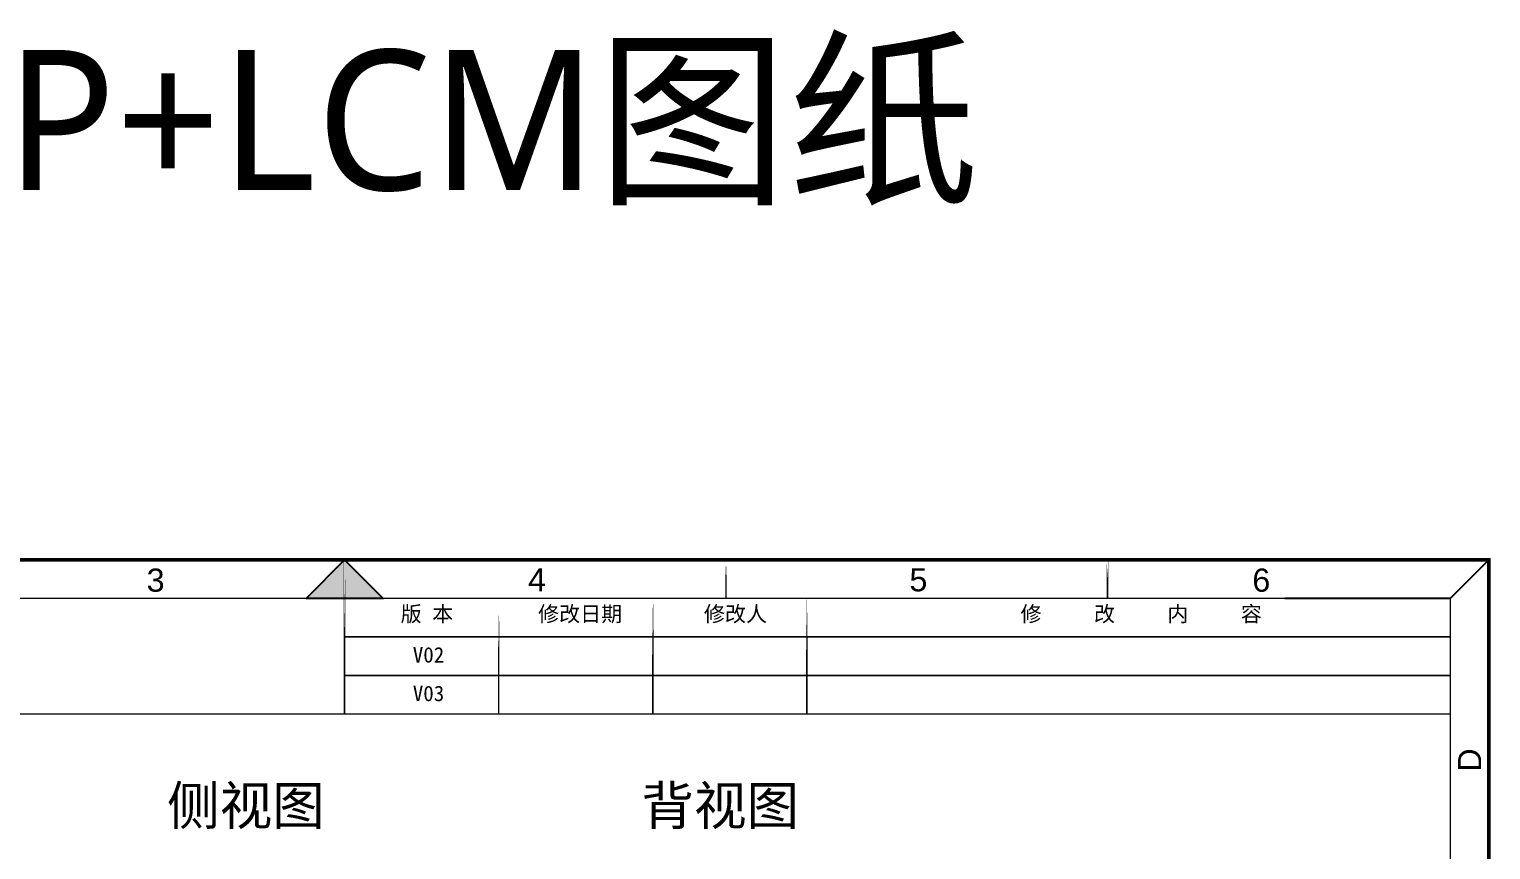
# Model space of a CAD drawing. Header units: millimetres. Extents: x 901 to 2027, y 451 to 1010.
# Drawn here: x 1651.5 to 2027.1, y 793 to 1003.8 of the extents above; entities that cross this region are included whole.
import ezdxf

# ---------------------------------------------------------------- set-up
doc = ezdxf.new("R2010")
doc.units = ezdxf.units.MM
doc.layers.add('鑫视界图框', color=3, linetype='Continuous')
doc.styles.add('Arial', font='arial.ttf', dxfattribs={"height": 3})
doc.styles.add('样式 4', font='')
doc.styles.add('黑体', font='simhei.ttf')
doc.styles.get('样式 4').set_extended_font_data('SimSun')

msp = doc.modelspace()

# ---------------------------------------------------------------- hatches: boundary and pattern name
msp.add_hatch(color=3).paths.add_polyline_path([(1722.6303, 857.5885), (1732.5303, 867.4885), (1742.4303, 857.5885)])

# ---------------------------------------------------------------- linework, layer by layer
at = {"color": 3}
msp.add_lwpolyline([(1722.6303, 857.5885), (1732.5303, 867.4885), (1742.4303, 857.5885)], close=True, dxfattribs=at)
at = {"layer": '鑫视界图框', "color": 3}
msp.add_line((2016.6603, 857.5885), (1974.152, 857.5885), dxfattribs=at)
for points, const_width in [([(2026.5603, 451.6885), (1438.5003, 451.6885), (1438.5003, 867.4885), (2026.5603, 867.4885)], 0.99), ([(1732.5303, 867.4885), (1732.5303, 867.4885), (1732.532, 827.8885), (1732.532, 827.8885)], 0.396), ([(1830.5403, 867.4885), (1830.5403, 867.4885), (1830.5403, 857.6875), (1830.5403, 857.6875)], 0.396), ([(1928.5503, 867.4885), (1928.5503, 867.4885), (1928.5503, 857.6875), (1928.5503, 857.6875)], 0.396), ([(2016.6603, 461.5885), (1448.4003, 461.5885), (1448.4003, 857.5885), (2016.6603, 857.5885)], 0.396), ([(1448.4003, 857.5885), (2016.6603, 857.5885), (2016.6603, 827.8885), (1448.4003, 827.8885)], 0.396), ([(1772.1307, 857.5885), (1772.1307, 857.5885), (1772.132, 827.8885), (1772.132, 827.8885)], 0.396), ([(1811.7307, 857.5885), (1811.7307, 857.5885), (1811.732, 827.8885), (1811.732, 827.8885)], 0.396), ([(1851.3307, 857.5885), (1851.3307, 857.5885), (1851.332, 827.8885), (1851.332, 827.8885)], 0.396), ([(1732.5307, 847.6885), (2016.6603, 847.6885), (2016.6603, 837.7885), (1732.5307, 837.7885)], 0.396)]:
    msp.add_lwpolyline(points, close=True, dxfattribs=dict(at, const_width=const_width))
at = {"layer": '鑫视界图框', "color": 3, "const_width": 0.396}
msp.add_lwpolyline([(2016.6603, 857.5885), (2026.5603, 867.4885)], dxfattribs=at)

# ---------------------------------------------------------------- texts
at = {"color": 4, "insert": (1619.3594, 998.4539), "char_height": 36, "width": 829.190753, "attachment_point": 1, "style": '样式 4'}
msp.add_mtext('{\\fMicrosoft YaHei|b0|i0|c134|p34;TP+LCM图纸}', dxfattribs=at)
at = {"char_height": 9.9, "attachment_point": 1, "style": 'Arial'}
for s, insert, width in [('{\\fSimHei|b0|i0|c134|p49;\\C4;侧视图}', (1686.9239, 809.317), 50.128504), ('{\\fSimHei|b0|i0|c134|p49;\\C4;背视图}', (1808.8024, 809.317), 49.82554)]:
    msp.add_mtext(s, dxfattribs=dict(at, insert=insert, width=width))
at = {"layer": '鑫视界图框', "color": 3, "char_height": 5.94, "width": 2.498211, "attachment_point": 1, "style": '黑体'}
for s, insert in [('{\\fArial|b0|i0|c0|p34;3}', (1681.657, 865.2268)), ('{\\fArial|b0|i0|c0|p34;4}', (1779.667, 865.3258)), ('{\\fArial|b0|i0|c0|p34;5}', (1877.677, 865.3258)), ('{\\fArial|b0|i0|c0|p34;6}', (1965.787, 865.2268))]:
    msp.add_mtext(s, dxfattribs=dict(at, insert=insert))
at = {"layer": '鑫视界图框', "color": 3, "lineweight": 0, "char_height": 3.96, "attachment_point": 1, "style": '黑体'}
for s, insert, width in [('版 本', (1746.9403, 855.5781), 60.006037), ('{\\fSimHei|b0|i0|c134|p49;修改日期}', (1782.2534, 855.5781), 60.006037), ('{\\fSimHei|b0|i0|c134|p49;修改人}', (1824.8663, 855.5781), 60.006037), ('{\\fSimHei|b0|i0|c134|p49;修     改     内     容}', (1906.2204, 855.5781), 155.759459), ('{\\fSimHei|b0|i0|c134|p49;V02}', (1750.0542, 845.0487), 60.006037), ('{\\fSimHei|b0|i0|c134|p49;V03}', (1750.0542, 835.1487), 60.006037)]:
    msp.add_mtext(s, dxfattribs=dict(at, insert=insert, width=width))
at = {"layer": '鑫视界图框', "color": 3, "insert": (2018.636, 813.054), "char_height": 5.94, "width": 25.227114, "attachment_point": 1, "rotation": 90, "style": '黑体'}
msp.add_mtext('{\\fArial|b0|i0|c0|p34;D}', dxfattribs=at)

doc.saveas('drawing.dxf')
